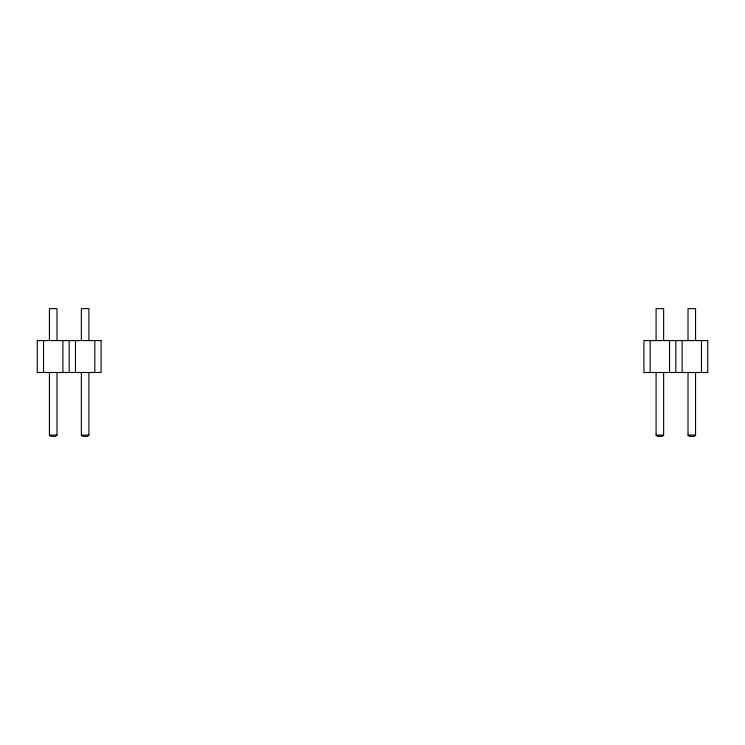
<?xml version="1.0" encoding="UTF-8"?>
<svg xmlns="http://www.w3.org/2000/svg" width="745" height="745" viewBox="0 0 745 745"><rect width="100%" height="100%" fill="white"/><g stroke="black" fill="none" stroke-linecap="round" stroke-linejoin="round"><path stroke-width="1.12" d="M56.983 372.5L56.983 435.099L55.726 436.356L50.697 436.356L49.44 435.099L49.44 372.5M88.916 372.5L88.916 435.099L87.659 436.356L82.63 436.356L81.373 435.099L81.373 372.5M663.627 372.5L663.627 435.099L662.37 436.356L657.341 436.356L656.084 435.099L656.084 372.5M695.56 372.5L695.56 435.099L694.303 436.356L689.274 436.356L688.017 435.099L688.017 372.5M49.44 435.099L56.983 435.099M81.373 435.099L88.916 435.099M656.084 435.099L663.627 435.099M688.017 435.099L695.56 435.099M701.464 340.567L701.464 372.5M695.56 340.567L695.56 308.644L688.017 308.644L688.017 340.567M682.103 340.567L682.103 372.5M675.817 340.567L675.817 372.5M669.541 340.567L669.541 372.5M663.627 340.567L663.627 308.644L656.084 308.644L656.084 340.567M650.18 340.567L650.18 372.5M94.82 340.567L94.82 372.5M88.916 340.567L88.916 308.644L81.373 308.644L81.373 340.567M75.459 340.567L75.459 372.5M69.183 340.567L69.183 372.5M62.897 340.567L62.897 372.5M56.983 340.567L56.983 308.644L49.44 308.644L49.44 340.567M43.536 340.567L43.536 372.5M101.106 340.567L37.25 340.567L37.25 372.5L101.106 372.5L101.106 340.567M707.75 340.567L643.894 340.567L643.894 372.5L707.75 372.5L707.75 340.567"/></g></svg>
